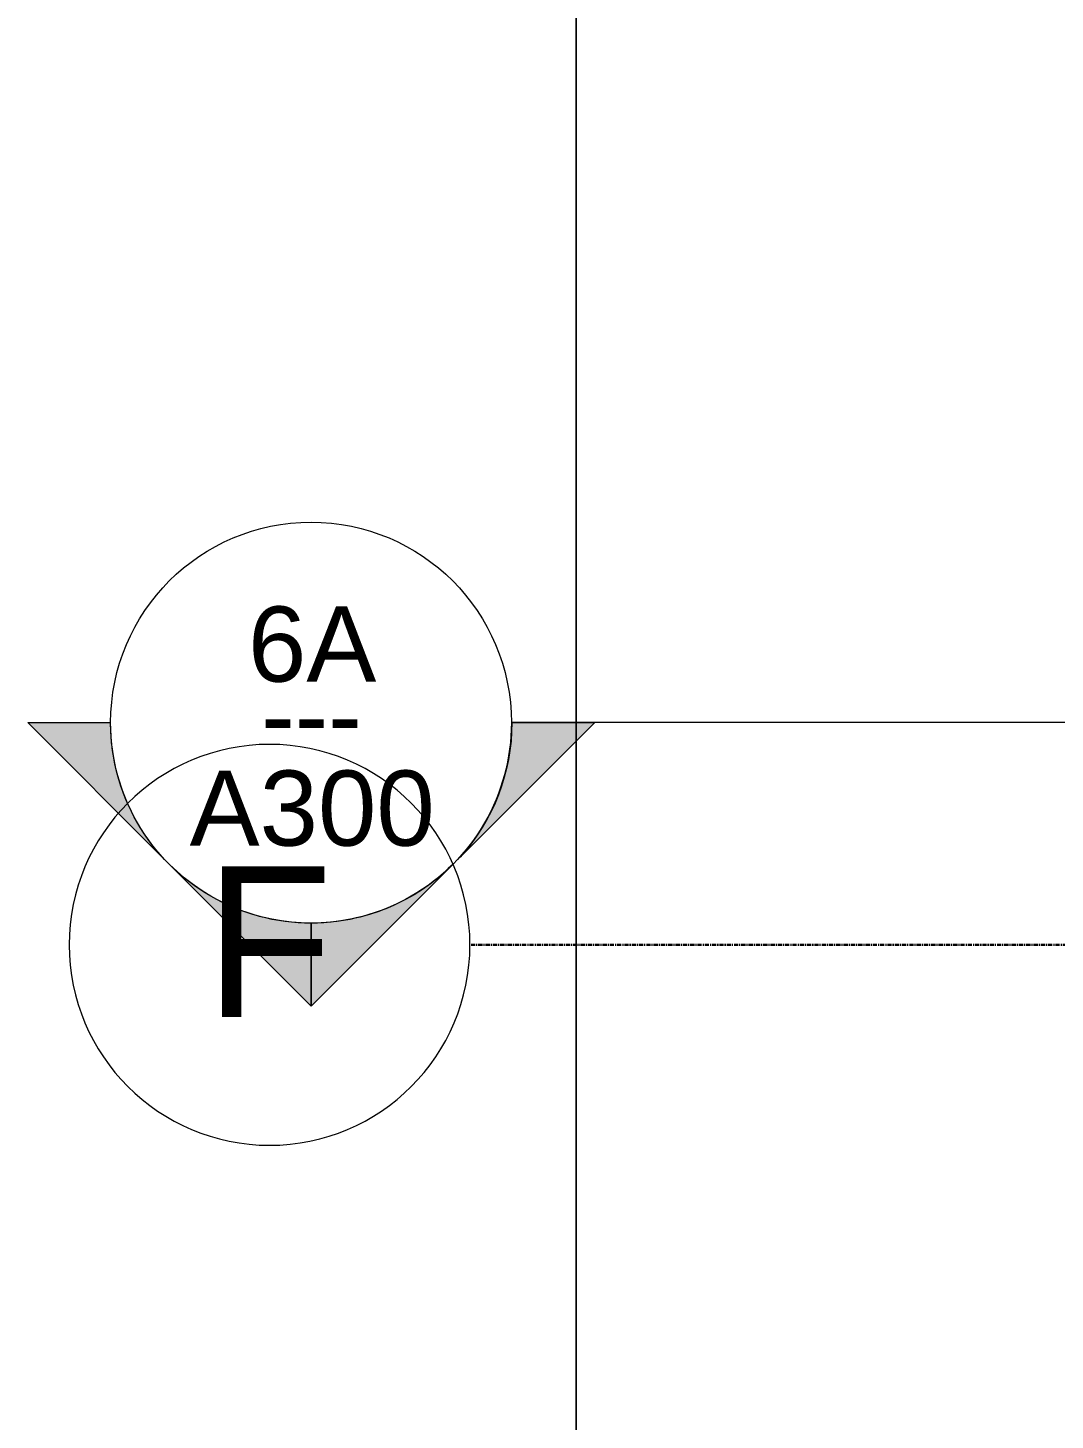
# Model space of a CAD drawing. Header units: inches. Extents: x -4226 to -935, y 9756 to 12395.
# Drawn here: x -4129.9 to -4006.9, y 10110.3 to 10277 of the extents above; entities that cross this region are included whole.
import ezdxf

# ---------------------------------------------------------------- set-up
doc = ezdxf.new("R2010")
doc.units = ezdxf.units.IN
doc.header["$MEASUREMENT"] = 0
doc.linetypes.add('Grid Line 1_2_', pattern=[0.875, 0.5, -0.125, 0.125, -0.125])
for name, color, linetype, lineweight in [('0-1', 7, 'Continuous', 5), ('0-3', 165, 'Continuous', 5), ('C-TOPO', 7, 'Continuous', 9), ('G-ANNO-SYMB', 111, 'Continuous', 9), ('S-GRID-1', 1, 'Grid Line 1_2_', 30), ('S-GRID-IDEN', 1, 'Continuous', 9), ('S-GRID-IDEN-1', 147, 'Continuous', 9)]:
    doc.layers.add(name, color=color, linetype=linetype, lineweight=lineweight)
doc.styles.add('Arial', font='arial.ttf', dxfattribs={"height": 9})
doc.styles.add('Arial_1', font='arial.ttf', dxfattribs={"height": 18})
doc.styles.add('Century Gothic_1', font='ufonts.com_century-gothic.ttf', dxfattribs={"height": 9})

# ---------------------------------------------------------------- blocks, each defined once
blk = doc.blocks.new('CTR  - Topography_rvt-1-FLOOR PLAN - ROOF')
at = {"layer": 'C-TOPO'}
for p, q in [((-4064.23, 10230.78), (-4064.23, 10278.22)), ((-4064.23, 10278.22), (-4064.23, 10230.78)), ((-4064.23, 10199.67), (-4064.23, 10230.78)), ((-4064.23, 10230.78), (-4064.23, 10199.67)), ((-4064.23, 10106.95), (-4064.23, 10199.67)), ((-4064.23, 10199.67), (-4064.23, 10106.95))]:
    blk.add_line(p, q, dxfattribs=at)
blk = doc.blocks.new('Grid - Grid Head - Circle-1738874-FLOOR PLAN - ROOF')
at = {"layer": 'S-GRID-IDEN-1'}
for start, end in [(360, 180), (180, 360)]:
    blk.add_arc((0, 0), 0.25, start, end, dxfattribs=at)
blk = doc.blocks.new('CTR - 1st Phase - Structure_rvt-1-FLOOR PLAN - ROOF')
at = {"layer": 'S-GRID-1'}
blk.add_line((-1830.2, 10167.19), (-4076.95, 10167.19), dxfattribs=at)
at = {"layer": '0-3', "xscale": 95.99999999999994, "yscale": 95.99999999999994, "zscale": 95.99999999999994, "rotation": 89.99999999999986}
blk.add_blockref('Grid - Grid Head - Circle-1738874-FLOOR PLAN - ROOF', (-4100.95, 10167.19), dxfattribs=at)
at = {"layer": 'S-GRID-IDEN', "insert": (-4108.73, 10176.57), "char_height": 18, "width": 18.786, "attachment_point": 1, "style": 'Arial_1'}
blk.add_mtext('F', dxfattribs=at)
blk = doc.blocks.new('Section - Section Head - Filled-22785-FLOOR PLAN - ROOF')
at = {"layer": 'G-ANNO-SYMB'}
h = blk.add_hatch(color=256, dxfattribs=at)
edge = h.paths.add_edge_path(flags=0)
edge.add_line((-0.4268, 0.1768), (-0.25, 0.3536))
edge.add_line((-0.25, 0.3536), (-0.25, 0.25))
edge.add_arc((-0.25, 0), 0.25, 90, 135)
h = blk.add_hatch(color=256, dxfattribs=at)
edge = h.paths.add_edge_path(flags=0)
edge.add_arc((-0.25, 0), 0.25, 45, 90)
edge.add_line((-0.25, 0.25), (-0.25, 0.3536))
edge.add_line((-0.25, 0.3536), (-0.0732, 0.1768))
h = blk.add_hatch(color=256, dxfattribs=at)
edge = h.paths.add_edge_path(flags=0)
edge.add_arc((-0.25, 0), 0.2503, 137.9216, 180)
edge.add_line((-0.5003, 0), (-0.6036, 0))
edge.add_line((-0.6036, 0), (-0.4358, 0.1678))
h = blk.add_hatch(color=256, dxfattribs=at)
edge = h.paths.add_edge_path(flags=0)
edge.add_line((-0.0642, 0.1678), (0.1036, 0))
edge.add_line((0.1036, 0), (0.0003, 0))
edge.add_arc((-0.25, 0), 0.2503, 0, 42.0784)
for p, q in [((-0.25, 0.3536), (-0.4268, 0.1768)), ((-0.25, 0.25), (-0.25, 0.3536)), ((-0.0732, 0.1768), (-0.25, 0.3536)), ((-0.25, 0.3536), (-0.25, 0.25)), ((-0.4358, 0.1678), (-0.6036, 0)), ((0.1036, 0), (-0.0642, 0.1678)), ((-0.6036, 0), (-0.5003, 0)), ((0.0003, 0), (0.1036, 0))]:
    blk.add_line(p, q, dxfattribs=at)
for centre, radius, start, end in [((-0.2503, 0), 0.25, 360, 180), ((-0.25, 0), 0.25, 90, 135), ((-0.25, 0), 0.25, 45, 90), ((-0.25, 0), 0.2503, 137.9216, 180), ((-0.25, 0), 0.2503, 0, 42.0784), ((-0.2503, 0), 0.25, 180, 360)]:
    blk.add_arc(centre, radius, start, end, dxfattribs=at)

msp = doc.modelspace()

# ---------------------------------------------------------------- linework, layer by layer
at = {"layer": 'G-ANNO-SYMB'}
msp.add_line((-1830.95, 10193.79), (-4071.96, 10193.79), dxfattribs=at)

# ---------------------------------------------------------------- block references
at = {"layer": '0-1'}
for name in ['CTR - 1st Phase - Structure_rvt-1-FLOOR PLAN - ROOF', 'CTR  - Topography_rvt-1-FLOOR PLAN - ROOF']:
    msp.add_blockref(name, (0, 0), dxfattribs=at)
at = {"layer": 'G-ANNO-SYMB', "extrusion": (0, 0, -1), "xscale": 95.99999999999994, "yscale": 95.99999999999994, "zscale": 95.99999999999994, "rotation": 180}
msp.add_blockref('Section - Section Head - Filled-22785-FLOOR PLAN - ROOF', (4071.96, 10193.79), dxfattribs=at)

# ---------------------------------------------------------------- texts
at = {"layer": 'G-ANNO-SYMB', "char_height": 9, "attachment_point": 1}
for s, insert, width, style in [('6A', (-4103.54, 10207.7), 18.786, 'Arial'), ('---', (-4101.94, 10199.19), 15.453, 'Century Gothic_1'), ('A300', (-4110.53, 10188.06), 35.754, 'Arial')]:
    msp.add_mtext(s, dxfattribs=dict(at, insert=insert, width=width, style=style))

doc.saveas('drawing.dxf')
